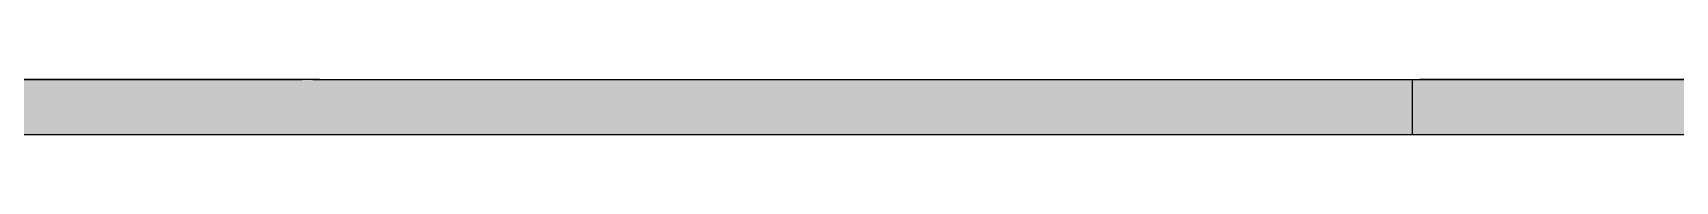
# Model space of a CAD drawing. Header units: millimetres. Extents: x -1966 to 205283, y -140015 to 7000.
# Drawn here: x 52510 to 67415, y -500 to 0 of the extents above; entities that cross this region are included whole.
import ezdxf

# ---------------------------------------------------------------- set-up
doc = ezdxf.new("R2010")
doc.units = ezdxf.units.MM
doc.header["$LTSCALE"] = 1000
doc.layers.add('1', color=7, linetype='Continuous', lineweight=40)

msp = doc.modelspace()

# ---------------------------------------------------------------- hatches: boundary and pattern name
h = msp.add_hatch(color=256)
h.dxf.hatch_style = 1
h.paths.add_polyline_path([(32380, 0.1), (25663.6, 0.1), (22832.4, 0.1), (22832.3, 0), (22832.2, 0.1), (21950.2, 0.1), (20205.5, 0.1), (20203.9, 0.1), (19540.9, 0.1), (19478.4, 0.1), (19478.4, -499.9), (21950.2, -499.9), (25648, -499.9), (32380, -499.9), (55110.6, -499.9), (65031.2, -499.9), (65031.2, 0.1), (55050.1, 0.1), (54418.4, 0.1), (54297.1, 0.1)])
at = {"layer": '1'}
h = msp.add_hatch(color=256, dxfattribs=at)
h.dxf.hatch_style = 1
h.paths.add_polyline_path([(95486.1, 0.1), (86986.1, 0.1), (84594.3, 0.1), (65272.9, 0.1), (65257.1, 0.1), (65253.9, 0.1), (65117.5, 0.1), (65108.1, 0.1), (65031.2, 0.1), (65031.2, -499.9), (86986.1, -499.9), (95486.1, -499.9)])

# ---------------------------------------------------------------- linework, layer by layer
for p, q in [((32380, 0.1), (54883.6, 0.1)), ((32380, 0.1), (54939.8, 0.1)), ((32380, 0.1), (54893, 0.1)), ((32380, 0.1), (54930.5, 0.1)), ((49488.6, 0.1), (53137.2, 0.1)), ((55110.6, 0.1), (50793.5, 0.1)), ((53495, 0.1), (53479.2, 0.1)), ((53818.9, 0.1), (53803.2, 0.1)), ((54142.9, 0.1), (53974.4, 0.1)), ((54314.1, 0.1), (54196.7, 0.1)), ((55110.6, 0.1), (54198.2, 0.1)), ((54484.8, 0.1), (54198.6, 0.1)), ((54553.3, 0.1), (54199.5, 0.1)), ((55110.6, 0.1), (54203.9, 0.1)), ((54322.9, 0.1), (54205.4, 0.1)), ((54384.9, 0.1), (54205.7, 0.1)), ((55110.6, 0.1), (54206.9, 0.1)), ((54493.6, 0.1), (54207.4, 0.1)), ((54562.1, 0.1), (54208.3, 0.1)), ((54345.2, 0.1), (54212.3, 0.1)), ((55110.6, 0.1), (54212.6, 0.1)), ((54393.7, 0.1), (54214.4, 0.1)), ((54519.8, 0.1), (54216.8, 0.1)), ((54354, 0.1), (54221.1, 0.1)), ((54528.6, 0.1), (54225.5, 0.1)), ((54545.3, 0.1), (54228.3, 0.1)), ((54425.3, 0.1), (54236.9, 0.1)), ((54554.1, 0.1), (54237.1, 0.1)), ((54703.6, 0.1), (54240.9, 0.1)), ((54434.1, 0.1), (54245.7, 0.1)), ((54735.9, 0.1), (54247.7, 0.1)), ((54712.4, 0.1), (54249.6, 0.1)), ((54744.7, 0.1), (54256.4, 0.1)), ((54381.7, 0.1), (54258.5, 0.1)), ((54384.6, 0.1), (54267.1, 0.1)), ((54390.4, 0.1), (54267.3, 0.1)), ((54638.5, 0.1), (54267.8, 0.1)), ((55110.6, 0.1), (54268.6, 0.1)), ((54555.3, 0.1), (54269.1, 0.1)), ((54623.8, 0.1), (54270, 0.1)), ((55110.6, 0.1), (54274.3, 0.1)), ((54799.5, 0.1), (54275.9, 0.1)), ((54455.4, 0.1), (54276.2, 0.1)), ((54647.3, 0.1), (54276.6, 0.1)), ((54415.7, 0.1), (54282.8, 0.1)), ((54808.3, 0.1), (54284.7, 0.1)), ((54590.3, 0.1), (54287.2, 0.1)), ((54885, 0.1), (54289.8, 0.1)), ((54467.1, 0.1), (54297.1, 0.1)), ((54893.7, 0.1), (54298.6, 0.1)), ((54615.8, 0.1), (54298.8, 0.1)), ((54423.7, 0.1), (54304.7, 0.1)), ((54495.8, 0.1), (54307.4, 0.1)), ((54487, 0.1), (54310.6, 0.1)), ((54774.1, 0.1), (54311.3, 0.1)), ((54430.3, 0.1), (54312.9, 0.1)), ((54432.5, 0.1), (54313.5, 0.1)), ((55110.6, 0.1), (54314.4, 0.1)), ((54601.1, 0.1), (54314.8, 0.1)), ((54669.5, 0.1), (54315.8, 0.1)), ((54433.6, 0.1), (54316.2, 0.1)), ((54916.9, 0.1), (54317.1, 0.1)), ((55110.6, 0.1), (54317.7, 0.1)), ((54806.4, 0.1), (54318.1, 0.1)), ((54604.4, 0.1), (54318.2, 0.1)), ((54672.8, 0.1), (54319.1, 0.1)), ((54495.8, 0.1), (54319.3, 0.1)), ((55110.6, 0.1), (54320.1, 0.1)), ((54501.2, 0.1), (54321.9, 0.1)), ((55110.6, 0.1), (54323.4, 0.1)), ((54504.5, 0.1), (54325.2, 0.1)), ((54925.7, 0.1), (54325.8, 0.1)), ((54461.4, 0.1), (54328.6, 0.1)), ((54452.1, 0.1), (54329, 0.1)), ((54464.7, 0.1), (54331.9, 0.1)), ((54636, 0.1), (54333, 0.1)), ((54639.3, 0.1), (54336.3, 0.1)), ((54709, 0.1), (54338.3, 0.1)), ((54661.6, 0.1), (54344.6, 0.1)), ((54549.6, 0.1), (54345.5, 0.1)), ((54870, 0.1), (54346.4, 0.1)), ((54664.9, 0.1), (54347.9, 0.1)), ((54541.6, 0.1), (54353.2, 0.1)), ((54471.6, 0.1), (54354.1, 0.1)), ((54558.4, 0.1), (54354.3, 0.1)), ((54583.3, 0.1), (54355.3, 0.1)), ((55110.6, 0.1), (54355.6, 0.1)), ((54642.3, 0.1), (54356.1, 0.1)), ((54544.9, 0.1), (54356.5, 0.1)), ((54710.8, 0.1), (54357, 0.1)), ((54819.8, 0.1), (54357.1, 0.1)), ((54955.5, 0.1), (54360.3, 0.1)), ((54823.1, 0.1), (54360.4, 0.1)), ((54478.2, 0.1), (54360.8, 0.1)), ((54596.1, 0.1), (54361, 0.1)), ((55110.6, 0.1), (54361.3, 0.1)), ((55110.6, 0.1), (54362.3, 0.1)), ((54648.9, 0.1), (54362.7, 0.1)), ((54542.4, 0.1), (54363.1, 0.1)), ((54717.4, 0.1), (54363.6, 0.1)), ((54852.1, 0.1), (54363.9, 0.1)), ((54592, 0.1), (54364, 0.1)), ((54855.4, 0.1), (54367.2, 0.1)), ((55110.6, 0.1), (54368, 0.1)), ((54604.9, 0.1), (54369.7, 0.1)), ((54549, 0.1), (54369.8, 0.1)), ((54502.6, 0.1), (54369.8, 0.1)), ((54677.2, 0.1), (54374.2, 0.1)), ((54497.9, 0.1), (54374.8, 0.1)), ((54494.2, 0.1), (54375.2, 0.1)), ((54509.3, 0.1), (54376.4, 0.1)), ((54501.2, 0.1), (54378.1, 0.1)), ((55110.6, 0.1), (54379.1, 0.1)), ((54683.9, 0.1), (54380.9, 0.1)), ((54557.5, 0.1), (54381, 0.1)), ((54700, 0.1), (54382.8, 0.1)), ((54754.7, 0.1), (54384, 0.1)), ((54702.8, 0.1), (54385.8, 0.1)), ((54758.1, 0.1), (54387.3, 0.1)), ((54987.4, 0.1), (54387.5, 0.1)), ((55110.6, 0.1), (54387.8, 0.1)), ((54708.8, 0.1), (54391.5, 0.1)), ((54915.7, 0.1), (54392.1, 0.1)), ((54709.4, 0.1), (54392.4, 0.1)), ((54564.8, 0.1), (54393.6, 0.1)), ((54582.8, 0.1), (54394.4, 0.1)), ((54919, 0.1), (54395.5, 0.1)), ((54861, 0.1), (54398.3, 0.1)), ((54589.4, 0.1), (54401, 0.1)), ((54573.5, 0.1), (54402.3, 0.1)), ((54867.7, 0.1), (54405, 0.1)), ((54893.3, 0.1), (54405.1, 0.1)), ((55001.2, 0.1), (54406.1, 0.1)), ((55004.5, 0.1), (54409.4, 0.1)), ((55110.6, 0.1), (54409.6, 0.1)), ((54900, 0.1), (54411.8, 0.1)), ((54544, 0.1), (54414.8, 0.1)), ((54539.1, 0.1), (54416, 0.1)), ((54620.1, 0.1), (54416, 0.1)), ((55110.6, 0.1), (54418.4, 0.1)), ((54539.9, 0.1), (54420.9, 0.1)), ((54545.8, 0.1), (54422.6, 0.1)), ((54552.7, 0.1), (54423.6, 0.1)), ((54543.2, 0.1), (54424.3, 0.1)), ((54796, 0.1), (54425.2, 0.1)), ((54653.7, 0.1), (54425.7, 0.1)), ((54603.3, 0.1), (54426.8, 0.1)), ((54606.6, 0.1), (54430.1, 0.1)), ((54666.6, 0.1), (54431.4, 0.1)), ((54802.6, 0.1), (54431.9, 0.1)), ((55033.1, 0.1), (54433.3, 0.1)), ((54956.9, 0.1), (54433.4, 0.1)), ((55036.4, 0.1), (54436.6, 0.1)), ((54963.6, 0.1), (54440, 0.1)), ((55042.4, 0.1), (54447.3, 0.1)), ((54674.3, 0.1), (54449.1, 0.1)), ((55110.6, 0.1), (54449.5, 0.1)), ((54770.5, 0.1), (54453.2, 0.1)), ((55049.1, 0.1), (54453.9, 0.1)), ((54683, 0.1), (54457.8, 0.1)), ((54665.9, 0.1), (54461.7, 0.1)), ((54581.1, 0.1), (54462.2, 0.1)), ((54635.2, 0.1), (54464.1, 0.1)), ((54669.2, 0.1), (54465.1, 0.1)), ((54644.5, 0.1), (54468, 0.1)), ((54587.8, 0.1), (54468.8, 0.1)), ((54699.5, 0.1), (54471.5, 0.1)), ((55074.3, 0.1), (54474.5, 0.1)), ((54651.1, 0.1), (54474.7, 0.1)), ((54702.8, 0.1), (54474.8, 0.1)), ((54712.4, 0.1), (54477.2, 0.1)), ((55020.9, 0.1), (54478.2, 0.1)), ((55110.6, 0.1), (54480.1, 0.1)), ((54715.7, 0.1), (54480.5, 0.1)), ((55081, 0.1), (54481.2, 0.1)), ((54614.4, 0.1), (54485.3, 0.1)), ((55029.6, 0.1), (54487, 0.1)), ((55110.6, 0.1), (54495.3, 0.1)), ((55110.6, 0.1), (54498.6, 0.1)), ((54816.2, 0.1), (54499, 0.1)), ((54819.6, 0.1), (54502.3, 0.1)), ((54707.1, 0.1), (54503, 0.1)), ((54713.7, 0.1), (54509.6, 0.1)), ((54681, 0.1), (54509.8, 0.1)), ((54740.7, 0.1), (54512.7, 0.1)), ((54684.3, 0.1), (54513.1, 0.1)), ((54753.6, 0.1), (54518.4, 0.1)), ((54747.4, 0.1), (54519.4, 0.1)), ((54744.7, 0.1), (54519.5, 0.1)), ((54760.2, 0.1), (54525, 0.1)), ((55110.6, 0.1), (54525.9, 0.1)), ((54599.7, 0.1), (54526.9, 0.1)), ((55110.6, 0.1), (54529.2, 0.1)), ((54660.2, 0.1), (54531, 0.1)), ((54734.6, 0.1), (54531.7, 0.1)), ((54663.5, 0.1), (54534.4, 0.1)), ((54608.5, 0.1), (54535.6, 0.1)), ((55110.6, 0.1), (54536.5, 0.1)), ((54857.5, 0.1), (54540.2, 0.1)), ((54743.4, 0.1), (54540.5, 0.1)), ((55110.6, 0.1), (54543.2, 0.1)), ((54864.1, 0.1), (54546.9, 0.1)), ((55091.4, 0.1), (54548.7, 0.1)), ((54760.3, 0.1), (54549.9, 0.1)), ((54722.2, 0.1), (54551, 0.1)), ((54728.8, 0.1), (54557.7, 0.1)), ((54769, 0.1), (54558.7, 0.1)), ((54790.5, 0.1), (54565.3, 0.1)), ((55110.6, 0.1), (54567.1, 0.1)), ((54793.8, 0.1), (54568.6, 0.1)), ((55110.6, 0.1), (54570.1, 0.1)), ((54688.8, 0.1), (54571.3, 0.1)), ((54930.2, 0.1), (54571.6, 0.1)), ((54701.4, 0.1), (54572.3, 0.1)), ((55110.6, 0.1), (54572.8, 0.1)), ((54859.5, 0.1), (54573.3, 0.1)), ((55110.6, 0.1), (54573.7, 0.1)), ((54574.2, 0.1), (54920, 0.1)), ((54928, 0.1), (54574.2, 0.1)), ((55110.6, 0.1), (54578.5, 0.1)), ((54708.1, 0.1), (54578.9, 0.1)), ((55110.6, 0.1), (54578.9, 0.1)), ((54939, 0.1), (54580.3, 0.1)), ((54759.6, 0.1), (54580.4, 0.1)), ((54719.9, 0.1), (54587, 0.1)), ((54894.5, 0.1), (54591.4, 0.1)), ((55110.6, 0.1), (54594.5, 0.1)), ((54670.2, 0.1), (54597.3, 0.1)), ((55110.6, 0.1), (54597.8, 0.1)), ((54805.1, 0.1), (54602.2, 0.1)), ((54764.1, 0.1), (54602.4, 0.1)), ((54920, 0.1), (54603, 0.1)), ((54722.8, 0.1), (54605.3, 0.1)), ((54831.7, 0.1), (54606.5, 0.1)), ((55110.6, 0.1), (54606.8, 0.1)), ((54893.5, 0.1), (54607.3, 0.1)), ((54608.2, 0.1), (54954, 0.1)), ((54962, 0.1), (54608.2, 0.1)), ((54772.9, 0.1), (54611.2, 0.1)), ((54800, 0.1), (54611.6, 0.1)), ((55110.6, 0.1), (54612.5, 0.1)), ((54838.4, 0.1), (54613.2, 0.1)), ((54793.6, 0.1), (54614.4, 0.1)), ((55078.3, 0.1), (54615.6, 0.1)), ((54830.7, 0.1), (54620.4, 0.1)), ((54753.9, 0.1), (54621, 0.1)), ((55110.6, 0.1), (54622.3, 0.1)), ((54928.5, 0.1), (54625.4, 0.1)), ((54832.2, 0.1), (54630, 0.1)), ((54756.4, 0.1), (54633.2, 0.1)), ((55110.6, 0.1), (54635.7, 0.1)), ((54954, 0.1), (54637, 0.1)), ((54841, 0.1), (54638.8, 0.1)), ((55110.6, 0.1), (54640.6, 0.1)), ((55000.7, 0.1), (54642, 0.1)), ((55110.6, 0.1), (54642.3, 0.1)), ((55013.2, 0.1), (54642.5, 0.1)), ((54715.9, 0.1), (54643.1, 0.1)), ((54834, 0.1), (54645.6, 0.1)), ((54719.3, 0.1), (54646.4, 0.1)), ((54850.9, 0.1), (54648, 0.1)), ((55110.6, 0.1), (54649.5, 0.1)), ((55110.6, 0.1), (54650.6, 0.1)), ((54854.2, 0.1), (54651.3, 0.1)), ((55110.6, 0.1), (54656.3, 0.1)), ((55110.6, 0.1), (54664.5, 0.1)), ((54918.2, 0.1), (54665.9, 0.1)), ((54876.5, 0.1), (54666.1, 0.1)), ((54790.3, 0.1), (54667.2, 0.1)), ((54879.8, 0.1), (54669.4, 0.1)), ((54834.6, 0.1), (54672.9, 0.1)), ((54927, 0.1), (54674.6, 0.1)), ((55047.2, 0.1), (54676.5, 0.1)), ((54798.4, 0.1), (54679.4, 0.1)), ((54757.2, 0.1), (54684.3, 0.1)), ((55110.6, 0.1), (54684.6, 0.1)), ((54861.7, 0.1), (54685.2, 0.1)), ((55110.6, 0.1), (54686.3, 0.1)), ((55046.5, 0.1), (54687.8, 0.1)), ((54892.1, 0.1), (54689.2, 0.1)), ((55110.6, 0.1), (54689.6, 0.1)), ((54763.8, 0.1), (54691, 0.1)), ((55049.8, 0.1), (54691.1, 0.1)), ((55110.6, 0.1), (54691.7, 0.1)), ((54907.8, 0.1), (54693.3, 0.1)), ((54898.7, 0.1), (54695.8, 0.1)), ((54983.1, 0.1), (54697.6, 0.1)), ((55110.6, 0.1), (54698.5, 0.1)), ((54902.7, 0.1), (54700.5, 0.1)), ((54916.6, 0.1), (54702.1, 0.1)), ((54991.8, 0.1), (54706.3, 0.1)), ((54917.7, 0.1), (54707.3, 0.1)), ((54832.4, 0.1), (54713.4, 0.1)), ((54924.4, 0.1), (54714, 0.1)), ((54880.3, 0.1), (54718.6, 0.1)), ((54895.7, 0.1), (54719.2, 0.1)), ((54924.3, 0.1), (54720.2, 0.1)), ((54883.6, 0.1), (54722, 0.1)), ((55110.6, 0.1), (54725.7, 0.1)), ((55110.6, 0.1), (54727.5, 0.1)), ((55087.7, 0.1), (54729, 0.1)), ((54958, 0.1), (54730, 0.1)), ((55110.6, 0.1), (54734.2, 0.1)), ((54970.8, 0.1), (54735.6, 0.1)), ((55094.3, 0.1), (54735.7, 0.1)), ((54988.7, 0.1), (54736.3, 0.1)), ((54948.5, 0.1), (54746.2, 0.1)), ((54951.8, 0.1), (54749.6, 0.1)), ((55110.6, 0.1), (54753.8, 0.1)), ((54958.3, 0.1), (54754.2, 0.1)), ((55074.7, 0.1), (54757.5, 0.1)), ((54921.5, 0.1), (54759.9, 0.1)), ((54978.3, 0.1), (54763.8, 0.1)), ((54992, 0.1), (54763.9, 0.1)), ((54928.2, 0.1), (54766.5, 0.1)), ((55053.5, 0.1), (54768, 0.1)), ((54939.4, 0.1), (54768.3, 0.1)), ((55004.8, 0.1), (54769.6, 0.1)), ((54790.9, 0.1), (54775.1, 0.1)), ((54800.6, 0.1), (54777.8, 0.1)), ((55034.4, 0.1), (54782.1, 0.1)), ((55110.6, 0.1), (54784.3, 0.1)), ((55037.7, 0.1), (54785.4, 0.1)), ((54809.3, 0.1), (54786.5, 0.1)), ((54989.7, 0.1), (54787.5, 0.1)), ((55110.6, 0.1), (54787.7, 0.1)), ((54918.7, 0.1), (54789.5, 0.1)), ((54883.6, 0.1), (54790.9, 0.1)), ((55108.7, 0.1), (54791.4, 0.1)), ((54996.3, 0.1), (54794.1, 0.1)), ((54973.4, 0.1), (54802.3, 0.1)), ((55110.6, 0.1), (54804.9, 0.1)), ((55024, 0.1), (54809.6, 0.1)), ((55027.4, 0.1), (54812.9, 0.1)), ((55110.6, 0.1), (54813.7, 0.1)), ((55099.3, 0.1), (54813.8, 0.1)), ((55102.6, 0.1), (54817.1, 0.1)), ((55110.6, 0.1), (54818.3, 0.1)), ((55075.6, 0.1), (54823.3, 0.1)), ((54952.6, 0.1), (54823.5, 0.1)), ((55049, 0.1), (54823.8, 0.1)), ((55082.3, 0.1), (54830, 0.1)), ((54871, 0.1), (54848.2, 0.1)), ((55065.3, 0.1), (54850.8, 0.1)), ((55110.6, 0.1), (54852.9, 0.1)), ((55110.6, 0.1), (54855, 0.1)), ((55071.9, 0.1), (54857.4, 0.1)), ((55082.9, 0.1), (54857.7, 0.1)), ((55110.6, 0.1), (54860.9, 0.1)), ((55110.6, 0.1), (54861.7, 0.1)), ((54944.3, 0.1), (54868.7, 0.1)), ((55110.6, 0.1), (54869.7, 0.1)), ((55110.6, 0.1), (54875.4, 0.1)), ((54953.1, 0.1), (54877.5, 0.1)), ((55110.6, 0.1), (54886.9, 0.1)), ((54916.8, 0.1), (54894, 0.1)), ((54920.1, 0.1), (54897.3, 0.1)), ((54974.4, 0.1), (54901.5, 0.1)), ((55110.6, 0.1), (54902.4, 0.1)), ((55109.3, 0.1), (54906.4, 0.1)), ((55110.6, 0.1), (54909.3, 0.1)), ((55110.6, 0.1), (54911.2, 0.1)), ((55110.6, 0.1), (54918, 0.1)), ((55110.6, 0.1), (54921.1, 0.1)), ((55110.6, 0.1), (54924.4, 0.1)), ((55110.6, 0.1), (54924.6, 0.1)), ((55110.6, 0.1), (54931.4, 0.1)), ((54958, 0.1), (54935.2, 0.1)), ((55008.4, 0.1), (54935.5, 0.1)), ((55011, 0.1), (54937.1, 0.1)), ((55014.8, 0.1), (54939.2, 0.1)), ((55110.6, 0.1), (54940.4, 0.1)), ((54964.7, 0.1), (54941.9, 0.1)), ((55110.6, 0.1), (54944.8, 0.1)), ((55019.8, 0.1), (54945.8, 0.1)), ((55110.6, 0.1), (54946.2, 0.1)), ((55110.6, 0.1), (54958.6, 0.1)), ((55110.6, 0.1), (54962.3, 0.1)), ((55013.4, 0.1), (54964.6, 0.1)), ((55110.6, 0.1), (54969, 0.1)), ((55110.6, 0.1), (54972.9, 0.1)), ((55022.2, 0.1), (54973.4, 0.1)), ((55110.6, 0.1), (54974.9, 0.1)), ((55110.6, 0.1), (54977.1, 0.1)), ((55110.6, 0.1), (54977.1, 0.1)), ((55110.6, 0.1), (54978.8, 0.1)), ((55110.6, 0.1), (54979.7, 0.1)), ((55110.6, 0.1), (54980.2, 0.1)), ((55110.6, 0.1), (54980.4, 0.1)), ((55110.6, 0.1), (54983.7, 0.1)), ((55060.5, 0.1), (54984.9, 0.1)), ((55063.9, 0.1), (54988.2, 0.1)), ((55110.6, 0.1), (55004.7, 0.1)), ((55081.5, 0.1), (55007.5, 0.1)), ((55110.6, 0.1), (55011.1, 0.1)), ((55110.6, 0.1), (55015.7, 0.1)), ((55110.6, 0.1), (55018.3, 0.1)), ((55110.6, 0.1), (55018.6, 0.1)), ((55110.6, 0.1), (55021.9, 0.1)), ((55110.6, 0.1), (55024.5, 0.1)), ((55110.6, 0.1), (55025, 0.1)), ((55110.6, 0.1), (55025.5, 0.1)), ((55101.8, 0.1), (55026.1, 0.1)), ((55110.6, 0.1), (55028.8, 0.1)), ((55108.4, 0.1), (55032.8, 0.1)), ((55083.9, 0.1), (55035.1, 0.1)), ((55110.6, 0.1), (55038.7, 0.1)), ((55110.6, 0.1), (55040.6, 0.1)), ((55106.8, 0.1), (55043.4, 0.1)), ((55110.6, 0.1), (55045.4, 0.1)), ((55050.1, 0.1), (65031.2, 0.1)), ((55075.7, 0.1), (55052.1, 0.1)), ((55110.6, 0.1), (55052.1, 0.1)), ((55110.6, 0.1), (55053.3, 0.1)), ((55110.6, 0.1), (55056.6, 0.1)), ((55110.6, 0.1), (55059.8, 0.1)), ((55084.5, 0.1), (55060.8, 0.1)), ((55110.6, 0.1), (55066.5, 0.1)), ((55110.6, 0.1), (55066.7, 0.1)), ((55110.6, 0.1), (55068, 0.1)), ((55110.6, 0.1), (55072.2, 0.1)), ((55110.6, 0.1), (55073.4, 0.1)), ((55110.6, 0.1), (55074.6, 0.1)), ((55110.6, 0.1), (55080.8, 0.1)), ((55110.6, 0.1), (55084.1, 0.1)), ((55110.6, 0.1), (55086.2, 0.1)), ((55110.6, 0.1), (55091.1, 0.1)), ((55110.6, 0.1), (55091.6, 0.1)), ((55110.6, 0.1), (55094.5, 0.1)), ((55110.6, 0.1), (55094.5, 0.1)), ((55110.6, 0.1), (55100.4, 0.1)), ((55110.6, 0.1), (55101.2, 0.1)), ((55110.6, 0.1), (55102, 0.1)), ((55110.6, 0.1), (55106.2, 0.1)), ((65031.2, -499.9), (65031.2, 0.1)), ((65037.5, 0.1), (69254.5, 0.1)), ((65037.5, 0.1), (65218, 0.1)), ((65037.5, 0.1), (65405.7, 0.1)), ((65037.5, 0.1), (65313.8, 0.1)), ((65037.5, 0.1), (65186.3, 0.1)), ((65037.5, 0.1), (65079, 0.1)), ((65037.5, 0.1), (65566.8, 0.1)), ((65037.5, 0.1), (65594, 0.1)), ((65037.5, 0.1), (65190.5, 0.1)), ((65037.5, 0.1), (65312.3, 0.1)), ((65037.5, 0.1), (65680, 0.1)), ((65037.5, 0.1), (65685.7, 0.1)), ((65037.5, 0.1), (65504.8, 0.1)), ((65037.5, 0.1), (65474.3, 0.1)), ((65037.5, 0.1), (65262.6, 0.1)), ((65037.5, 0.1), (65450.2, 0.1)), ((65037.5, 0.1), (65358.3, 0.1)), ((65037.5, 0.1), (65230.9, 0.1)), ((65037.5, 0.1), (65123.5, 0.1)), ((65037.5, 0.1), (65067.5, 0.1)), ((65037.5, 0.1), (65611.4, 0.1)), ((65037.5, 0.1), (65235.1, 0.1)), ((65037.5, 0.1), (65356.9, 0.1)), ((65037.5, 0.1), (65059.7, 0.1)), ((65037.5, 0.1), (65724.6, 0.1)), ((65037.5, 0.1), (65730.3, 0.1)), ((65037.5, 0.1), (65549.4, 0.1)), ((65037.5, 0.1), (65518.8, 0.1)), ((65037.5, 0.1), (65224.7, 0.1)), ((65037.5, 0.1), (65412.3, 0.1)), ((65037.5, 0.1), (65320.4, 0.1)), ((65037.5, 0.1), (65193, 0.1)), ((65037.5, 0.1), (65085.6, 0.1)), ((65037.5, 0.1), (65573.5, 0.1)), ((65037.5, 0.1), (65600.7, 0.1)), ((65037.5, 0.1), (65197.2, 0.1)), ((65037.5, 0.1), (65319, 0.1)), ((65037.5, 0.1), (65686.7, 0.1)), ((65037.5, 0.1), (65692.4, 0.1)), ((65037.5, 0.1), (65511.5, 0.1)), ((65037.5, 0.1), (65480.9, 0.1)), ((65037.5, 0.1), (65265.9, 0.1)), ((65037.5, 0.1), (65453.5, 0.1)), ((65037.5, 0.1), (65361.7, 0.1)), ((65037.5, 0.1), (65234.2, 0.1)), ((65037.5, 0.1), (65126.9, 0.1)), ((65037.5, 0.1), (65070.9, 0.1)), ((65037.5, 0.1), (65614.7, 0.1)), ((65037.5, 0.1), (65238.4, 0.1)), ((65037.5, 0.1), (65360.2, 0.1)), ((65037.5, 0.1), (65063.1, 0.1)), ((65037.5, 0.1), (65727.9, 0.1)), ((65037.5, 0.1), (65733.6, 0.1)), ((65037.5, 0.1), (65552.7, 0.1)), ((65037.5, 0.1), (65522.1, 0.1)), ((65037.5, 0.1), (65499.3, 0.1)), ((65037.5, 0.1), (65407.4, 0.1)), ((65037.5, 0.1), (65280, 0.1)), ((65037.5, 0.1), (65172.6, 0.1)), ((65037.5, 0.1), (65040.5, 0.1)), ((65037.5, 0.1), (65116.6, 0.1)), ((65037.5, 0.1), (65068.3, 0.1)), ((65037.5, 0.1), (65075.1, 0.1)), ((65037.5, 0.1), (65108.8, 0.1)), ((65037.5, 0.1), (65773.7, 0.1)), ((65037.5, 0.1), (65779.4, 0.1)), ((65037.5, 0.1), (65598.4, 0.1)), ((65037.5, 0.1), (65567.9, 0.1)), ((65037.5, 0.1), (65569.8, 0.1)), ((65037.5, 0.1), (65477.9, 0.1)), ((65037.5, 0.1), (65243.1, 0.1)), ((65037.5, 0.1), (65110.9, 0.1)), ((65037.5, 0.1), (65187.1, 0.1)), ((65037.5, 0.1), (65073.1, 0.1)), ((65037.5, 0.1), (65138.7, 0.1)), ((65037.5, 0.1), (65083.4, 0.1)), ((65037.5, 0.1), (65145.6, 0.1)), ((65037.5, 0.1), (65844.1, 0.1)), ((65037.5, 0.1), (65849.8, 0.1)), ((65037.5, 0.1), (65668.9, 0.1)), ((65037.5, 0.1), (65638.3, 0.1)), ((65037.5, 0.1), (65561, 0.1)), ((65037.5, 0.1), (65469.1, 0.1)), ((65037.5, 0.1), (65234.3, 0.1)), ((65037.5, 0.1), (65102.2, 0.1)), ((65037.5, 0.1), (65178.3, 0.1)), ((65037.5, 0.1), (65064.3, 0.1)), ((65037.5, 0.1), (65130, 0.1)), ((65037.5, 0.1), (65074.6, 0.1)), ((65037.5, 0.1), (65136.8, 0.1)), ((65037.5, 0.1), (65835.4, 0.1)), ((65037.5, 0.1), (65841.1, 0.1)), ((65037.5, 0.1), (65660.1, 0.1)), ((65037.5, 0.1), (65629.6, 0.1)), ((65043.5, 0.1), (65638.6, 0.1)), ((65046.8, 0.1), (65641.9, 0.1)), ((65047.3, 0.1), (65406, 0.1)), ((65051.7, 0.1), (65253.9, 0.1)), ((65056.1, 0.1), (65341.7, 0.1)), ((65058.3, 0.1), (65260.5, 0.1)), ((65059.3, 0.1), (65311.6, 0.1)), ((65060.6, 0.1), (65660.5, 0.1)), ((65064.9, 0.1), (65350.4, 0.1)), ((65069.7, 0.1), (65284.2, 0.1)), ((65083.3, 0.1), (65106.1, 0.1)), ((65084.4, 0.1), (65608, 0.1)), ((65090, 0.1), (65112.8, 0.1)), ((65091, 0.1), (65614.6, 0.1)), ((65092.5, 0.1), (65687.7, 0.1)), ((65439.8, 0.1), (65094, 0.1)), ((65094.9, 0.1), (65170.5, 0.1)), ((65096.2, 0.1), (65298.4, 0.1)), ((65099.5, 0.1), (65301.7, 0.1)), ((65103.7, 0.1), (65179.3, 0.1)), ((69254.5, 0.1), (65108.1, 0.1)), ((65109, 0.1), (65467.7, 0.1)), ((69254.5, 0.1), (65117.5, 0.1)), ((65117.7, 0.1), (65476.4, 0.1)), ((65119.8, 0.1), (65281.5, 0.1)), ((65121, 0.1), (65373.3, 0.1)), ((65122.3, 0.1), (65722.2, 0.1)), ((65123.6, 0.1), (65334, 0.1)), ((65126.5, 0.1), (65288.1, 0.1)), ((65127.9, 0.1), (65150.7, 0.1)), ((65473.8, 0.1), (65128, 0.1)), ((65128.9, 0.1), (65652.5, 0.1)), ((65129.8, 0.1), (65382.1, 0.1)), ((65130.3, 0.1), (65340.6, 0.1)), ((65131.1, 0.1), (65730.9, 0.1)), ((65131.2, 0.1), (65154, 0.1)), ((65131.4, 0.1), (65345.9, 0.1)), ((65132.3, 0.1), (65655.8, 0.1)), ((65140.2, 0.1), (65354.6, 0.1)), ((65145.3, 0.1), (65347.5, 0.1)), ((65148, 0.1), (65636.2, 0.1)), ((65149.3, 0.1), (65352.2, 0.1)), ((65154.2, 0.1), (65749.4, 0.1)), ((65154.6, 0.1), (65642.9, 0.1)), ((69254.5, 0.1), (65155, 0.1)), ((65155.9, 0.1), (65358.8, 0.1)), ((65163, 0.1), (65758.1, 0.1)), ((69254.5, 0.1), (65164.3, 0.1)), ((65164.4, 0.1), (65326, 0.1)), ((65167.7, 0.1), (65329.3, 0.1)), ((65168.2, 0.1), (65378.6, 0.1)), ((65171.5, 0.1), (65381.9, 0.1)), ((65177, 0.1), (65199.8, 0.1)), ((65178, 0.1), (65701.6, 0.1)), ((65180.3, 0.1), (65643, 0.1)), ((65183.9, 0.1), (65501.1, 0.1)), ((65187, 0.1), (65649.7, 0.1)), ((65190.5, 0.1), (65507.8, 0.1)), ((65192.5, 0.1), (65680.8, 0.1)), ((65193.8, 0.1), (65396.7, 0.1)), ((65195.8, 0.1), (65684.1, 0.1)), ((65197.1, 0.1), (65400, 0.1)), ((65207, 0.1), (65409.2, 0.1)), ((65209.6, 0.1), (65434.8, 0.1)), ((65213.4, 0.1), (65375.1, 0.1)), ((65215.8, 0.1), (65418, 0.1)), ((65216.3, 0.1), (65441.5, 0.1)), ((65217.3, 0.1), (65427.6, 0.1)), ((65224.9, 0.1), (65687.6, 0.1)), ((65228.2, 0.1), (65690.9, 0.1)), ((65228.4, 0.1), (65545.7, 0.1)), ((65231.7, 0.1), (65549, 0.1)), ((65238.7, 0.1), (65261.5, 0.1)), ((65239.7, 0.1), (65763.3, 0.1)), ((65241.6, 0.1), (65729.8, 0.1)), ((65242.9, 0.1), (65445.8, 0.1)), ((65245.4, 0.1), (65616.1, 0.1)), ((65247.4, 0.1), (65270.2, 0.1)), ((65248.5, 0.1), (65772.1, 0.1)), ((65252, 0.1), (65622.7, 0.1)), ((65253.9, 0.1), (65257.1, 0.1)), ((65254.2, 0.1), (65479.4, 0.1)), ((86986.1, 0.1), (65257.1, 0.1)), ((65257.1, 0.1), (65272.9, 0.1)), ((86986.1, 0.1), (65257.1, 0.1)), ((65257.5, 0.1), (65482.7, 0.1)), ((86986.1, 0.1), (65272.9, 0.1)), ((65273.9, 0.1), (65736.6, 0.1)), ((65275.1, 0.1), (65436.8, 0.1)), ((65277.5, 0.1), (65594.7, 0.1)), ((65279, 0.1), (65489.3, 0.1)), ((65283.9, 0.1), (65445.6, 0.1)), ((65284.2, 0.1), (65357, 0.1)), ((65287.7, 0.1), (65522.9, 0.1)), ((65287.7, 0.1), (65498.1, 0.1)), ((65289.9, 0.1), (65660.6, 0.1)), ((65290.8, 0.1), (65363.7, 0.1)), ((65293.2, 0.1), (65664, 0.1)), ((65294.4, 0.1), (65529.6, 0.1)), ((65300.6, 0.1), (65528.6, 0.1)), ((65303.2, 0.1), (65528.4, 0.1)), ((65303.3, 0.1), (65791.6, 0.1)), ((65304.6, 0.1), (65507.5, 0.1)), ((65307.3, 0.1), (65535.3, 0.1)), ((65312.1, 0.1), (65800.3, 0.1)), ((65313.4, 0.1), (65516.3, 0.1)), ((65319.1, 0.1), (65490.3, 0.1)), ((65325.8, 0.1), (65497, 0.1)), ((65328.7, 0.1), (65401.6, 0.1)), ((65330.6, 0.1), (65684.3, 0.1)), ((65332, 0.1), (65404.9, 0.1)), ((65332.3, 0.1), (65567.5, 0.1)), ((65334.3, 0.1), (65538.4, 0.1)), ((65335.6, 0.1), (65570.8, 0.1)), ((65335.6, 0.1), (65798.3, 0.1)), ((65337.2, 0.1), (65691, 0.1)), ((65338.6, 0.1), (65655.5, 0.1)), ((65684.3, 0.1), (65338.6, 0.1)), ((65339, 0.1), (65709.7, 0.1)), ((65339.2, 0.1), (65656.5, 0.1)), ((65339.9, 0.1), (65469.1, 0.1)), ((65340.9, 0.1), (65545, 0.1)), ((65344.4, 0.1), (65807.1, 0.1)), ((65345.2, 0.1), (65573.2, 0.1)), ((65345.2, 0.1), (65662.2, 0.1)), ((65691, 0.1), (65345.2, 0.1)), ((65346.6, 0.1), (65475.7, 0.1)), ((65348, 0.1), (65665.2, 0.1)), ((65348.5, 0.1), (65576.5, 0.1)), ((65363.7, 0.1), (65534.9, 0.1)), ((65364.1, 0.1), (65667.1, 0.1)), ((65364.9, 0.1), (65590.1, 0.1)), ((65367, 0.1), (65538.2, 0.1)), ((65370.7, 0.1), (65673.8, 0.1)), ((65373.7, 0.1), (65598.9, 0.1)), ((65375.1, 0.1), (65728.9, 0.1)), ((65377.8, 0.1), (65450.7, 0.1)), ((65378.4, 0.1), (65732.2, 0.1)), ((65378.8, 0.1), (65582.9, 0.1)), ((65381.4, 0.1), (65616.6, 0.1)), ((65382.1, 0.1), (65586.2, 0.1)), ((65383.1, 0.1), (65700.1, 0.1)), ((65728.9, 0.1), (65383.1, 0.1)), ((65384.5, 0.1), (65513.6, 0.1)), ((65386.4, 0.1), (65703.4, 0.1)), ((65732.2, 0.1), (65386.4, 0.1)), ((65387.8, 0.1), (65516.9, 0.1)), ((65394.2, 0.1), (65622.2, 0.1)), ((65396.8, 0.1), (65573.3, 0.1)), ((65399.1, 0.1), (65685.3, 0.1)), ((65400.7, 0.1), (65771.4, 0.1)), ((65403.5, 0.1), (65580, 0.1)), ((65405.7, 0.1), (65691.9, 0.1)), ((65408.6, 0.1), (65711.7, 0.1)), ((65409.5, 0.1), (65780.2, 0.1)), ((65412, 0.1), (65715, 0.1)), ((65412.8, 0.1), (65583.9, 0.1)), ((65424.2, 0.1), (65778, 0.1)), ((65427.9, 0.1), (65632, 0.1)), ((65432.2, 0.1), (65749.2, 0.1)), ((65778, 0.1), (65432.2, 0.1)), ((65433.5, 0.1), (65562.7, 0.1)), ((65439.5, 0.1), (65512.4, 0.1)), ((65441.4, 0.1), (65617.9, 0.1)), ((65443.1, 0.1), (65678.3, 0.1)), ((65443.6, 0.1), (65729.8, 0.1)), ((65444.7, 0.1), (65621.2, 0.1)), ((65446.9, 0.1), (65733.1, 0.1)), ((65448.3, 0.1), (65521.1, 0.1)), ((65451.8, 0.1), (65687, 0.1)), ((65455.9, 0.1), (65683.9, 0.1)), ((65457.7, 0.1), (65760.8, 0.1)), ((65458.6, 0.1), (65646.9, 0.1)), ((65460.2, 0.1), (65579.2, 0.1)), ((65464.7, 0.1), (65692.7, 0.1)), ((65465.2, 0.1), (65653.6, 0.1)), ((65466.8, 0.1), (65585.8, 0.1)), ((65474.5, 0.1), (65645.6, 0.1)), ((65483.2, 0.1), (65654.4, 0.1)), ((65485.9, 0.1), (65839.7, 0.1)), ((65489.6, 0.1), (65693.7, 0.1)), ((65490.5, 0.1), (65667, 0.1)), ((65492.7, 0.1), (65778.9, 0.1)), ((65493.9, 0.1), (65810.9, 0.1)), ((65839.7, 0.1), (65493.9, 0.1)), ((65494.7, 0.1), (65848.4, 0.1)), ((65495.2, 0.1), (65624.4, 0.1)), ((65498.4, 0.1), (65702.5, 0.1)), ((65498.9, 0.1), (65678.2, 0.1)), ((65502.2, 0.1), (65625.3, 0.1)), ((65502.6, 0.1), (65819.6, 0.1)), ((65848.4, 0.1), (65502.6, 0.1)), ((65503.1, 0.1), (65691.5, 0.1)), ((65504, 0.1), (65633.2, 0.1)), ((65504.7, 0.1), (65623.7, 0.1)), ((65505.6, 0.1), (65684.9, 0.1)), ((65506.4, 0.1), (65694.8, 0.1)), ((65508, 0.1), (65627, 0.1)), ((65508.9, 0.1), (65632, 0.1)), ((65519.4, 0.1), (65822.5, 0.1)), ((65528.2, 0.1), (65831.2, 0.1)), ((65538.7, 0.1), (65671.6, 0.1)), ((65543.5, 0.1), (65722.8, 0.1)), ((65545.3, 0.1), (65678.2, 0.1)), ((65546.8, 0.1), (65669.9, 0.1)), ((65546.8, 0.1), (65726.1, 0.1)), ((65550.1, 0.1), (65673.2, 0.1)), ((65552.2, 0.1), (65740.6, 0.1)), ((65552.2, 0.1), (65728.7, 0.1)), ((65553.8, 0.1), (65672.8, 0.1)), ((65554.4, 0.1), (65840.6, 0.1)), ((65560.9, 0.1), (65737.4, 0.1)), ((65563.1, 0.1), (65849.4, 0.1)), ((65569.8, 0.1), (65687.2, 0.1)), ((65576.4, 0.1), (65693.9, 0.1)), ((65580.9, 0.1), (65750.9, 0.1)), ((65583.2, 0.1), (65716.1, 0.1)), ((65586.5, 0.1), (65719.4, 0.1)), ((65592.6, 0.1), (65771.8, 0.1)), ((65595.8, 0.1), (65719, 0.1)), ((65613.9, 0.1), (65802.3, 0.1)), ((65614.3, 0.1), (65731.8, 0.1)), ((65615.5, 0.1), (65734.5, 0.1)), ((65617.6, 0.1), (65735.1, 0.1)), ((65622.7, 0.1), (65811, 0.1)), ((65624.3, 0.1), (65743.3, 0.1)), ((65632.3, 0.1), (65765.2, 0.1)), ((65654.3, 0.1), (65833.5, 0.1)), ((65657.6, 0.1), (65780.7, 0.1)), ((65663, 0.1), (65842.3, 0.1)), ((65663.4, 0.1), (65780.9, 0.1)), ((65666.3, 0.1), (65789.4, 0.1)), ((65694, 0.1), (65826.9, 0.1)), ((65702.8, 0.1), (65835.7, 0.1)), ((65725.1, 0.1), (65842.6, 0.1)), ((65733.9, 0.1), (65851.3, 0.1)), ((65905.1, 0.1), (66073.5, 0.1)), ((66229.1, 0.1), (66244.8, 0.1)), ((66553, 0.1), (66568.8, 0.1)), ((69254.5, 0.1), (66910.8, 0.1)), ((32380, -499.9), (55110.6, -499.9)), ((55110.6, -499.9), (65031.2, -499.9)), ((65037.5, -499.9), (86986.1, -499.9))]:
    msp.add_line(p, q)

doc.saveas('drawing.dxf')
